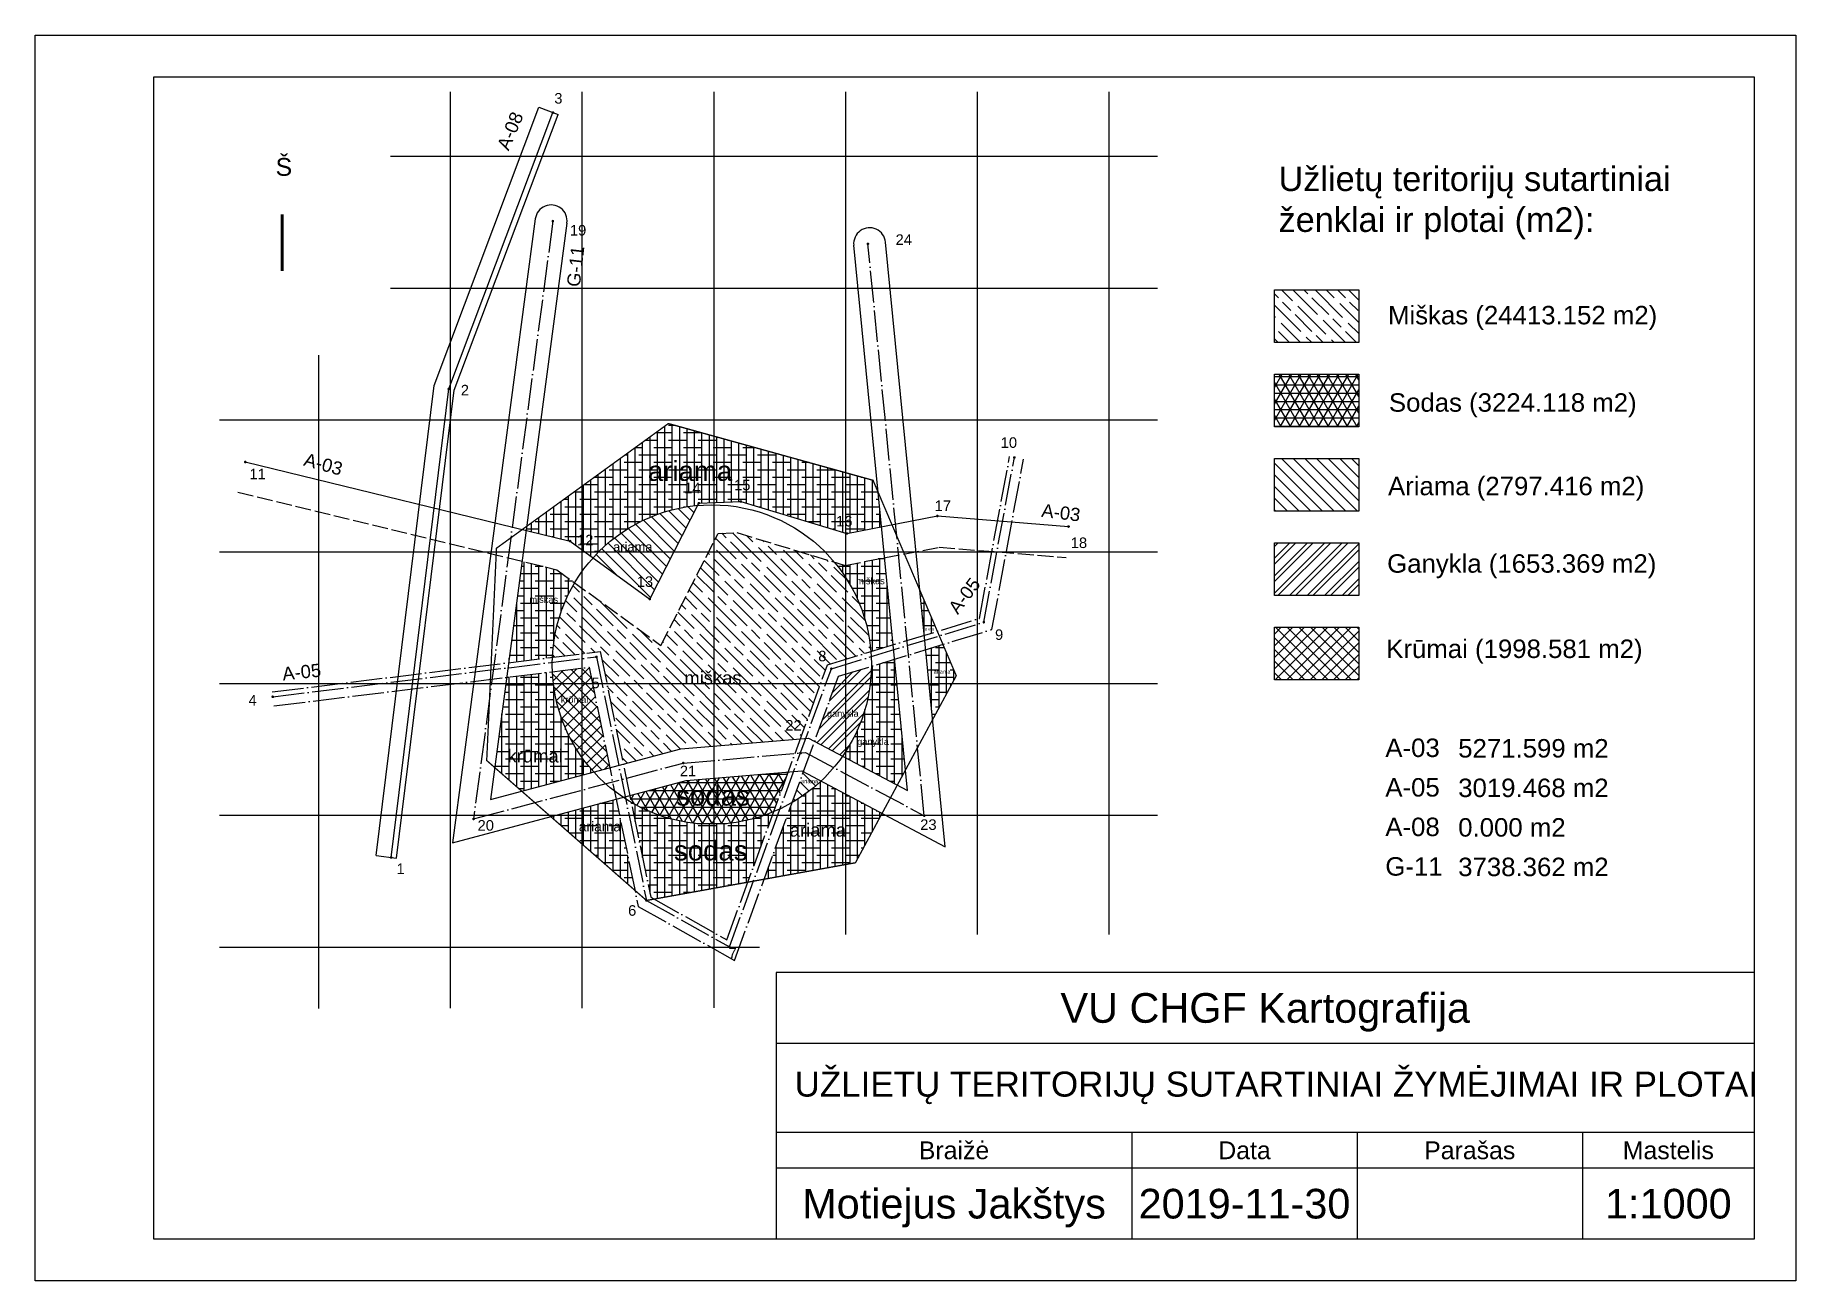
# Model space of a CAD drawing. Header units: metres. Extents: x 485785 to 487121, y 6091347 to 6092292.
import ezdxf
from ezdxf.enums import TextEntityAlignment as Align

# ---------------------------------------------------------------- set-up
doc = ezdxf.new("R2010")
doc.units = ezdxf.units.M
doc.header["$MEASUREMENT"] = 0
doc.linetypes.add('ACAD_ISO02W100', pattern=[15, 12, -3])
doc.linetypes.add('ACAD_ISO04W100', pattern=[30, 24, -3, 0, -3])
for name, color, linetype in [('apskritimas', 1, 'ACAD_ISO04W100'), ('coords', 252, 'Continuous'), ('daugiakampis', 6, 'ACAD_ISO04W100'), ('keliai-a03', 6, 'Continuous'), ('keliai-a05', 1, 'Continuous'), ('keliai-a08', 1, 'ACAD_ISO04W100'), ('keliai-g11', 5, 'Continuous'), ('keliai-numeriai', 7, 'Continuous'), ('neuzlieta', 5, 'Continuous'), ('neuzlieta-uzrasai', 7, 'Continuous'), ('siaurine', 5, 'Continuous'), ('tinklelis', 7, 'Continuous'), ('uzlieta-ariama', 7, 'Continuous'), ('uzlieta-ganykla', 4, 'Continuous'), ('uzlieta-krumai', 2, 'Continuous'), ('uzlieta-miskas', 6, 'Continuous'), ('uzlieta-sodas', 3, 'Continuous'), ('vaiksciojimas-nr', 7, 'Continuous'), ('vaiksciojimas-nr-donut', 7, 'Continuous'), ('zenklai', 7, 'Continuous')]:
    doc.layers.add(name, color=color, linetype=linetype)
doc.styles.get("Standard").update_dxf_attribs({"font": 'Arial.ttf'})
doc.linetypes.add('FENCELINE1', pattern='A,0.25,-0.1,[133,ltypeshp.shx,S=0.1,R=0,X=-0.1,Y=0],-0.1,1', length=1.45)
doc.linetypes.add('FENCELINE2', pattern='A,0.25,-0.1,[132,ltypeshp.shx,S=0.1,R=0,X=-0.1,Y=0],-0.1,1', length=1.45)
pattern_1 = [(135, (0, 0), (-4.419417382415922, -4.419417382415921), [])]

msp = doc.modelspace()

# ---------------------------------------------------------------- hatches: boundary and pattern name
at = {"layer": 'keliai-g11', "linetype": 'Continuous'}
h = msp.add_hatch(dxfattribs=at)
h.set_pattern_fill('ANSI31', color=256)
h.set_pattern_definition([(45, (0, 0), (-0.08838834764831843, 0.08838834764831845), [])])
h.paths.add_polyline_path([(486390.5935280116, 6091917.055426774), (486407.0737462924, 6091917.055426774), (486407.0737462924, 6091929.170024317), (486390.5935280116, 6091929.170024317)], flags=9)
h.paths.add_polyline_path([(486239.3157735707, 6091871.147161466), (486255.7959918515, 6091871.147161466), (486255.7959918515, 6091883.261759009), (486239.3157735707, 6091883.261759009)], flags=9)
h.paths.add_polyline_path([(486193.9886005777, 6091902.81863897), (486210.4142485994, 6091902.81863897), (486210.4142485994, 6091914.769525736), (486193.9886005777, 6091914.769525736)], flags=9)
at = {"layer": 'neuzlieta', "linetype": 'Continuous'}
h = msp.add_hatch(dxfattribs=at)
h.set_pattern_fill('ANSI38', color=256, scale=45, angle=45)
h.set_pattern_definition([(90, (486470.8015997587, 6091810.098224899), (-5.625, 8.881784197001252e-16), []), (180, (486470.8015997587, 6091810.098224899), (-11.25, -5.624999999999997), [14.0625, -8.4375])])
h.paths.add_polyline_path([(486465.9061777724, 6091772.54454284), (486483.8869590126, 6091805.872356328), (486473.7537691154, 6091829.650970399), (486460.6727839961, 6091825.661071771)])
h.paths.add_polyline_path([(486459.594562333, 6091836.604523499), (486469.5026635092, 6091839.626644458), (486456.2275531639, 6091870.778110961)])
h.paths.add_polyline_path([(486133.5265926718, 6091736.226812213), (486154.0987968092, 6091718.214309382), (486208.7784006796, 6091732.782683174, -0.1753455327662239), (486177.2770414116, 6091808.970709547), (486142.6147896004, 6091804.702312424)])
h.paths.add_polyline_path([(486144.0805531115, 6091815.746185087), (486177.2764407448, 6091819.834010426, -0.1238124940079258), (486194.2413792436, 6091876.444466945), (486180.6808522076, 6091886.297887569), (486154.2966866781, 6091892.720183525)])
h.paths.add_polyline_path([(486287.5414326721, 6091935.087785034), (486288.1717816161, 6091936.320241926, -1.741470229324602), (486288.8990299001, 6091936.786114053), (486319.760504016, 6091938.065941921, -1.182909837489964), (486320.7387742105, 6091937.942275259), (486400.2727950547, 6091913.953468341, -0.7833352517061355), (486401.2424336851, 6091913.903841246), (486427.0815400512, 6091918.89108169), (486424.4823543297, 6091945.271615905), (486420.689059297, 6091954.172988479), (486265.3397102393, 6091997.226812611), (486157.8228198538, 6091919.288020348), (486157.4054582261, 6091916.1433871), (486190.2554655521, 6091908.147209659, -1.216581072261189), (486191.1457728051, 6091907.735040677), (486208.170962524, 6091895.364108849, -0.1897331756183755)])
h.paths.add_polyline_path([(486419.0721410407, 6091824.244571119), (486435.9010009442, 6091829.377628335), (486429.395044704, 6091895.410078335), (486399.5146406284, 6091889.64282162), (486391.2556309251, 6091892.133878742, -0.1550245533796278)])
h.paths.add_polyline_path([(486397.5307591791, 6091744.872562379), (486439.082674635, 6091722.82653016), (486445.2693109218, 6091734.293610347), (486436.9792226073, 6091818.434176607), (486419.4648608902, 6091813.092030954, -0.1512441863073594)])
h.paths.add_polyline_path([(486359.3660665946, 6091709.757372377), (486337.9997253494, 6091651.491304738), (486407.3441018991, 6091663.998316948), (486427.5500429781, 6091701.450518087), (486381.2020395063, 6091726.041191381, -0.0563843226371163)])
h.paths.add_polyline_path([(486237.2083851135, 6091709.788014568), (486252.0098418834, 6091637.806624592), (486254.4737045949, 6091636.426478817), (486325.7023887531, 6091649.27334639), (486345.3071045981, 6091702.735457021, -0.2359730903207766)])
h.paths.add_polyline_path([(486239.919664112, 6091643.071723545), (486225.7132413439, 6091712.159386559), (486176.1085457045, 6091698.943128635)])
at = {"layer": 'uzlieta-ariama', "linetype": 'Continuous'}
h = msp.add_hatch(dxfattribs=at)
h.set_pattern_fill('GOST_WOOD', color=6, scale=3, angle=45)
h.set_pattern_definition([(135, (-8.562982849485707, 89.04447273910046), (12.72792206135786, 12.72792206135786), [30, -6]), (135, (-0.07770147524713522, 89.04447273910046), (12.72792206135786, 12.72792206135786), [18, -4.5, 9, -4.5]), (135, (10.52890024255107, 86.92315239554081), (12.72792206135786, 12.72792206135786), [30, -6])])
h.paths.add_polyline_path([(486789.4350911666, 6092058.700618459), (486789.4350911666, 6092098.700618459), (486725.4350911666, 6092098.700618459), (486725.4350911666, 6092058.700618459)])
h = msp.add_hatch(dxfattribs=at)
h.set_pattern_fill('ANSI31', scale=50, angle=90)
h.set_pattern_definition([(135, (-8.562982849485707, 89.04447273910046), (-4.419417382415922, -4.419417382415921), [])])
h.paths.add_polyline_path([(486725.4350911666, 6091930.700618459), (486725.4350911666, 6091970.700618459), (486789.4350911666, 6091970.700618459), (486789.4350911666, 6091930.700618459)])
h = msp.add_hatch(dxfattribs=at)
h.set_pattern_fill('ANSI31', scale=50, angle=90)
h.set_pattern_definition(pattern_1)
h.paths.add_polyline_path([(486208.1709625241, 6091895.364108849), (486251.2242490249, 6091864.080506079), (486287.5414326722, 6091935.087785035, 0.1897331756159367)])
h = msp.add_hatch(dxfattribs=at)
h.set_pattern_fill('GOST_WOOD', color=6, scale=3, angle=45)
h.set_pattern_definition([(135, (486762.1724432928, 6091983.774871712), (12.72792206135786, 12.72792206135786), [30, -6]), (135, (486770.657724667, 6091983.774871712), (12.72792206135786, 12.72792206135786), [18, -4.5, 9, -4.5]), (135, (486781.2643263848, 6091981.653551368), (12.72792206135786, 12.72792206135786), [30, -6])])
h.paths.add_polyline_path([(486365.6073942565, 6091758.094399233), (486386.1866151039, 6091814.213987516), (486419.0721410407, 6091824.244571119, 0.1550245533891578), (486391.2556309255, 6091892.133878742), (486317.2719052117, 6091914.448622702), (486303.0726987328, 6091913.859780442), (486259.6340038935, 6091828.928538199), (486194.2413792434, 6091876.444466945, 0.1238124940096829), (486177.2764407451, 6091819.834010426), (486213.6584897665, 6091824.314187717), (486231.2489436555, 6091738.769545664), (486274.7540696301, 6091750.360685544)])
h = msp.add_hatch(dxfattribs=at)
h.set_pattern_fill('ANSI31', scale=50, angle=90)
h.set_pattern_definition(pattern_1)
h.paths.add_polyline_path([(486359.3660665943, 6091709.757372376, 0.05638432260812105), (486381.2020395064, 6091726.041191381), (486367.9212950465, 6091733.087502412)])
at = {"layer": 'uzlieta-ganykla', "linetype": 'Continuous'}
h = msp.add_hatch(dxfattribs=at)
h.set_pattern_fill('ANSI32', color=256, scale=25)
h.set_pattern_definition([(45, (-8.562982849485707, 89.04447273910046), (-6.629126073623882, 6.629126073623884), []), (45, (-4.143565474485706, 89.04447273910046), (-6.629126073623882, 6.629126073623884), [])])
h.paths.add_polyline_path([(486725.4350911666, 6091866.700618459), (486725.4350911666, 6091906.700618459), (486789.4350911666, 6091906.700618459), (486789.4350911666, 6091866.700618459)])
h = msp.add_hatch(dxfattribs=at)
h.set_pattern_fill('ANSI32', color=256, scale=25)
h.set_pattern_definition([(45, (0, 0), (-6.629126073623882, 6.629126073623884), []), (45, (4.419417375, 0), (-6.629126073623882, 6.629126073623884), [])])
h.paths.add_polyline_path([(486376.3615883423, 6091756.10420398), (486397.5307591793, 6091744.872562379, 0.1512441863074291), (486419.4648608905, 6091813.092030954), (486394.4627045412, 6091805.465994502)])
at = {"layer": 'uzlieta-krumai', "linetype": 'Continuous'}
h = msp.add_hatch(dxfattribs=at)
h.set_pattern_fill('ANSI37', color=2, scale=50)
h.set_pattern_definition([(45, (-8.562982849485707, 89.04447273910046), (-4.419417382415921, 4.419417382415922), []), (135, (-8.562982849485707, 89.04447273910046), (-4.419417382415922, -4.419417382415921), [])])
h.paths.add_polyline_path([(486725.4350911666, 6091802.700618459), (486725.4350911666, 6091842.700618459), (486789.4350911666, 6091842.700618459), (486789.4350911666, 6091802.700618459)])
h = msp.add_hatch(dxfattribs=at)
h.set_pattern_fill('ANSI37', color=2, scale=50)
h.set_pattern_definition([(45, (0, 0), (-4.419417382415921, 4.419417382415922), []), (135, (0, 0), (-4.419417382415922, -4.419417382415921), [])])
h.paths.add_polyline_path([(486208.7784006799, 6091732.782683174), (486220.81315801, 6091735.989122703), (486205.1014709072, 6091812.397079983), (486177.2770414118, 6091808.970709547, 0.1753455327656699)])
at = {"layer": 'uzlieta-sodas', "linetype": 'Continuous'}
h = msp.add_hatch(dxfattribs=at)
h.set_pattern_fill('NET3', color=256, scale=50)
h.set_pattern_definition([(0, (-8.562982849485707, 89.04447273910046), (0, 6.25), []), (59.99999999999999, (-8.562982849485707, 89.04447273910046), (-5.412658773652741, 3.125000000000001), []), (120, (-8.562982849485707, 89.04447273910046), (-5.412658773652742, -3.124999999999999), [])])
h.paths.add_polyline_path([(486725.4350911666, 6091994.700618459), (486725.4350911666, 6092034.700618459), (486789.4350911666, 6092034.700618459), (486789.4350911666, 6091994.700618459)])
h = msp.add_hatch(dxfattribs=at)
h.set_pattern_fill('NET3', color=256, scale=50)
h.set_pattern_definition([(0, (0, 0), (0, 6.25), []), (59.99999999999999, (0, 0), (-5.412658773652741, 3.125000000000001), []), (120, (0, 0), (-5.412658773652742, -3.124999999999999), [])])
h.paths.add_polyline_path([(486345.307104598, 6091702.73545702), (486356.3806919253, 6091732.933158198), (486278.9427161356, 6091726.341400155), (486236.1490269895, 6091714.93980952), (486237.2083851136, 6091709.788014568, 0.2359730903195989)])

# ---------------------------------------------------------------- linework, layer by layer
at = {"layer": 'apskritimas', "linetype": 'FENCELINE1'}
msp.add_circle((486298.313472975, 6091814.409052496), 121.1585462919238, dxfattribs=at)
at = {"layer": 'coords', "linetype": 'Continuous'}
for p, q in [((486100, 6091553.593096334), (486100, 6092248.961980629)), ((486200, 6091553.798352653), (486200, 6092248.961980629)), ((486300, 6091554.003608973), (486300, 6092248.961980629)), ((486400, 6091609.682735634), (486400, 6092248.961980629)), ((486500, 6091609.682735634), (486500, 6092248.961980629)), ((486600, 6091609.682735634), (486600, 6092248.961980629)), ((486054.38419068, 6092199.999999999), (486636.6157190353, 6092200)), ((486054.38419068, 6092100), (486636.6157190353, 6092100)), ((486054.38419068, 6092100), (486636.6157190353, 6092100)), ((486000, 6091553.387840014), (485999.9999999999, 6092049.169336243)), ((485924.6539033977, 6092000), (486636.6157190353, 6092000)), ((485924.6539033977, 6091900), (486636.6157190353, 6091900)), ((485924.6539033977, 6091800), (486636.6157190353, 6091800)), ((485924.6539033977, 6091700), (486636.6157190353, 6091700)), ((485924.6539033977, 6091600), (486334.517775615, 6091600))]:
    msp.add_line(p, q, dxfattribs=at)
at = {"layer": 'daugiakampis', "linetype": 'FENCELINE2', "const_width": 1}
msp.add_lwpolyline([(486248.6988205519, 6091635.384915696), (486407.3441018993, 6091663.998316948), (486483.8869590126, 6091805.872356328), (486420.6890592966, 6091954.172988479), (486265.3397102393, 6091997.226812611), (486134.8201402295, 6091902.613421015), (486127.4142475994, 6091741.578627322)], close=True, dxfattribs=at)
at = {"layer": 'keliai-a03'}
msp.add_lwpolyline([(485944.1441596914, 6091968.054340038), (486190.7412802083, 6091908.02895519), (486251.2242490249, 6091864.080506079), (486288.3994592875, 6091936.765396819), (486320.2600746276, 6091938.086659156), (486400.7514946377, 6091913.809084444), (486469.5536565389, 6091927.088681641), (486569.1327471165, 6091919.080331474)], dxfattribs=at)
at = {"layer": 'keliai-a03', "linetype": 'ACAD_ISO02W100'}
msp.add_lwpolyline([(485938.5876367725, 6091945.226955335), (486180.6808522074, 6091886.297887569), (486259.6340038935, 6091828.928538199), (486303.0726987328, 6091913.859780442), (486317.2719052117, 6091914.448622702), (486399.5146406284, 6091889.64282162), (486470.8620528057, 6091903.413680973), (486567.249399323, 6091895.662017264)], dxfattribs=at)
at = {"layer": 'keliai-a05', "linetype": 'ACAD_ISO04W100'}
for points in [[(485964.5443716776, 6091793.637646823), (486213.6584897665, 6091824.314187717), (486252.0098418836, 6091637.806624592), (486309.6563103739, 6091605.515649299), (486386.1866151039, 6091814.213987516), (486501.5342576914, 6091849.396765939), (486524.3139849063, 6091972.158840097)], [(485965.0003638817, 6091789.934683825), (486210.6974561419, 6091820.190443538), (486248.6988205519, 6091635.384915696), (486311.6520686261, 6091600.121319653), (486389.0504371319, 6091811.186870025), (486504.7893114826, 6091846.488980062), (486527.9822981572, 6091971.478147988)], [(485965.8621324282, 6091782.93654436), (486205.1014709072, 6091812.397079983), (486242.4414020833, 6091630.808187112), (486315.4238034748, 6091589.926707608), (486394.4627045412, 6091805.465994502), (486510.9409582596, 6091840.993626447), (486534.9149539107, 6091970.191724571)]]:
    msp.add_lwpolyline(points, dxfattribs=at)
at = {"layer": 'keliai-a08', "linetype": 'Continuous'}
for p, q in [((486167.031355924, 6092237.216128843), (486181.5756829549, 6092231.731743077)), ((486043.6179134315, 6091669.387377366), (486059.0458708741, 6091667.49157539))]:
    msp.add_line(p, q, dxfattribs=at)
for points in [[(486043.6179134315, 6091669.387377366), (486087.4644246306, 6092026.20845744), (486167.031355924, 6092237.216128843)], [(486054.9566284223, 6091667.994065363), (486098.6363182757, 6092023.45756027), (486177.7206503144, 6092233.185401682)], [(486059.0458708741, 6091667.49157539), (486102.6653975658, 6092022.465465003), (486181.5756829549, 6092231.731743077)]]:
    msp.add_lwpolyline(points, dxfattribs=at)
at = {"layer": 'keliai-g11', "linetype": 'Continuous'}
for points in [[(486164.2837025244, 6092152.571840806), (486101.4367567161, 6091679.048205178), (486278.9427161356, 6091726.341400155), (486366.5764159299, 6091733.801049502), (486475.4128573146, 6091676.056137701), (486430.2068931935, 6092134.875787766)], [(486188.3605700703, 6092149.376313749), (486130.294177169, 6091711.872006726), (486274.7540696301, 6091750.360685544), (486371.6422818787, 6091758.60810738), (486446.8026867155, 6091718.730554484), (486406.0359296761, 6092132.494303648)]]:
    msp.add_lwpolyline(points, dxfattribs=at)
at = {"layer": 'keliai-g11', "color": 1, "linetype": 'ACAD_ISO04W100'}
msp.add_lwpolyline([(486177.6227312507, 6092150.801459874), (486117.4242999312, 6091697.233196681), (486276.6221287102, 6091739.648527304), (486369.3829991072, 6091747.54461714), (486459.5622950783, 6091699.698551741), (486416.8157335641, 6092133.556401637)], dxfattribs=at)
at = {"layer": 'keliai-g11', "linetype": 'Continuous'}
for centre, radius, start, end in [((486176.3221362978, 6092150.974077278), 12.14400000004246, 352.4380647405045, 172.4397812908925), ((486418.1214114344, 6092133.685045707), 12.1440000000252, 5.625032490706314, 185.6270002052972)]:
    msp.add_arc(centre, radius, start, end, dxfattribs=at)
at = {"layer": 'keliai-numeriai', "linetype": 'Continuous'}
msp.add_line((485965.824207915, 6091783.244516878), (485965.824207915, 6091783.244516878), dxfattribs=at)
at = {"layer": 'siaurine'}
msp.add_lwpolyline([(485972.045890391, 6092155.188604674, 0, 0, 0), (485972.045890391, 6092155.221044368, 13.51790603066183, 0, 0), (485972.045890391, 6092173.999097208, 0, 0, 0)], format="xyseb", dxfattribs=at)
at = {"layer": 'siaurine', "const_width": 2.252984338443639}
msp.add_lwpolyline([(485972.045890391, 6092112.982697819), (485972.045890391, 6092156.064084046)], dxfattribs=at)
at = {"layer": 'tinklelis'}
for p, q in [((485784.6764178329, 6091346.846327611), (485784.6764178329, 6092291.846327611)), ((485784.6764178329, 6092291.846327611), (487121.1764178329, 6092291.846327611)), ((487121.1764178329, 6092291.846327611), (487121.1764178329, 6091346.846327611)), ((485874.6764178329, 6091378.346327611), (485874.6764178329, 6092260.346327611)), ((485874.6764178329, 6092260.346327611), (487089.6764178329, 6092260.346327611)), ((487089.6764178329, 6092260.346327611), (487089.6764178329, 6091378.346327611)), ((486347.1764178329, 6091580.846327611), (486347.1764178329, 6091378.346327611)), ((487089.6764178329, 6091580.846327611), (486347.1764178329, 6091580.846327611)), ((487089.6764178329, 6091526.846327611), (486347.1764178329, 6091526.846327611)), ((487089.6764178329, 6091459.346327611), (486347.1764178329, 6091459.346327611)), ((486617.1764178329, 6091459.346327611), (486617.1764178329, 6091378.346327611)), ((486788.1764178329, 6091459.346327611), (486788.1764178329, 6091378.346327611)), ((486959.1764178329, 6091459.346327611), (486959.1764178329, 6091378.346327611)), ((487089.6764178329, 6091432.346327611), (486347.1764178329, 6091432.346327611)), ((487089.6764178329, 6091378.346327611), (485874.6764178329, 6091378.346327611)), ((486617.1764178329, 6091378.346327611), (486617.1764178329, 6091378.346327611)), ((487121.1764178329, 6091346.846327611), (485784.6764178329, 6091346.846327611))]:
    msp.add_line(p, q, dxfattribs=at)
at = {"layer": 'vaiksciojimas-nr-donut', "linetype": 'Continuous', "const_width": 1}
for points in [[(486177.2206503144, 6092233.185401682, 1), (486178.2206503144, 6092233.185401682, 1)], [(486177.1227312507, 6092150.801459874, 1), (486178.1227312507, 6092150.801459874, 1)], [(486416.3157335641, 6092133.556401637, 1), (486417.3157335641, 6092133.556401637, 1)], [(486098.1363182757, 6092023.45756027, 1), (486099.1363182757, 6092023.45756027, 1)], [(485943.6441596914, 6091968.054340038, 1), (485944.6441596914, 6091968.054340038, 1)], [(486527.4822981572, 6091971.478147988, 1), (486528.4822981572, 6091971.478147988, 1)], [(486287.8994592875, 6091936.765396819, 1), (486288.8994592875, 6091936.765396819, 1)], [(486319.7600746276, 6091938.086659156, 1), (486320.7600746276, 6091938.086659156, 1)], [(486469.0536565389, 6091927.088681641, 1), (486470.0536565389, 6091927.088681641, 1)], [(486400.2514946377, 6091913.809084444, 1), (486401.2514946377, 6091913.809084444, 1)], [(486568.6327471165, 6091919.080331474, 1), (486569.6327471165, 6091919.080331474, 1)], [(486190.2412802083, 6091908.02895519, 1), (486191.2412802083, 6091908.02895519, 1)], [(486250.7242490249, 6091864.080506079, 1), (486251.7242490249, 6091864.080506079, 1)], [(486504.2893114826, 6091846.488980062, 1), (486505.2893114826, 6091846.488980062, 1)], [(486210.1974561419, 6091820.190443538, 1), (486211.1974561419, 6091820.190443538, 1)], [(486388.5504371319, 6091811.186870025, 1), (486389.5504371319, 6091811.186870025, 1)], [(485964.5003638817, 6091789.934683825, 1), (485965.5003638817, 6091789.934683825, 1)], [(486276.1221287102, 6091739.648527304, 1), (486277.1221287102, 6091739.648527304, 1)], [(486365.0943710972, 6091747.222117501, 1), (486366.0943710972, 6091747.222117501, 1)], [(486459.0622950783, 6091699.698551741, 1), (486460.0622950783, 6091699.698551741, 1)], [(486116.9242999312, 6091697.233196681, 1), (486117.9242999312, 6091697.233196681, 1)], [(486054.4566284232, 6091667.994065363, 1), (486055.4566284232, 6091667.994065363, 1)], [(486248.1988205519, 6091635.384915696, 1), (486249.1988205519, 6091635.384915696, 1)], [(486311.1520686261, 6091600.121319653, 1), (486312.1520686261, 6091600.121319653, 1)]]:
    msp.add_lwpolyline(points, format="xyb", close=True, dxfattribs=at)
at = {"layer": 'zenklai', "linetype": 'Continuous'}
for p, q in [((486725.4350911666, 6092098.700618459), (486789.4350911666, 6092098.700618459)), ((486725.4350911666, 6092058.700618459), (486725.4350911666, 6092098.700618459)), ((486789.4350911666, 6092098.700618459), (486789.4350911666, 6092058.700618459)), ((486789.4350911666, 6092058.700618459), (486725.4350911666, 6092058.700618459)), ((486725.4350911666, 6092034.700618459), (486789.4350911666, 6092034.700618459)), ((486725.4350911666, 6091994.700618459), (486725.4350911666, 6092034.700618459)), ((486789.4350911666, 6092034.700618459), (486789.4350911666, 6091994.700618459)), ((486789.4350911666, 6091994.700618459), (486725.4350911666, 6091994.700618459)), ((486725.4350911666, 6091970.700618459), (486789.4350911666, 6091970.700618459)), ((486725.4350911666, 6091930.700618459), (486725.4350911666, 6091970.700618459)), ((486789.4350911666, 6091970.700618459), (486789.4350911666, 6091930.700618459)), ((486789.4350911666, 6091930.700618459), (486725.4350911666, 6091930.700618459)), ((486725.4350911666, 6091906.700618459), (486789.4350911666, 6091906.700618459)), ((486725.4350911666, 6091866.700618459), (486725.4350911666, 6091906.700618459)), ((486789.4350911666, 6091906.700618459), (486789.4350911666, 6091866.700618459)), ((486789.4350911666, 6091866.700618459), (486725.4350911666, 6091866.700618459)), ((486725.4350911666, 6091842.700618459), (486789.4350911666, 6091842.700618459)), ((486725.4350911666, 6091802.700618459), (486725.4350911666, 6091842.700618459)), ((486789.4350911666, 6091842.700618459), (486789.4350911666, 6091802.700618459)), ((486789.4350911666, 6091802.700618459), (486725.4350911666, 6091802.700618459))]:
    msp.add_line(p, q, dxfattribs=at)

# ---------------------------------------------------------------- texts
at = {"layer": 'keliai-numeriai', "attachment_point": 1}
for s, insert, char_height, rotation in [('A-08', (486134.8676494621, 6092207.621311357), 9.999999999999998, 67.07870530801755), ('G-11', (486188.132314655, 6092101.638386224), 10, 83.46381004572592), ('A-03', (485990.5041612526, 6091975.167241929), 10, 344.52172728429497), ('A-03', (486549.3709901171, 6091936.454579128), 10, 352.84503027826673), ('A-05', (486477.0770239104, 6091857.874502384), 10, 52.778982416912335), ('A-05', (485971.7552326443, 6091812.198566103), 10, 5.939552481296962)]:
    msp.add_mtext_dynamic_manual_height_columns(s, width=43.16516600450268, gutter_width=93.05113570124377, heights=[0], dxfattribs=dict(at, insert=insert, char_height=char_height, rotation=rotation))
at = {"layer": 'neuzlieta-uzrasai', "linetype": 'Continuous', "attachment_point": 1}
for s, width, insert, char_height in [('ariama', 79.35288655705517, (486249.7523695258, 6091968.728378134), 15), ('mi{\\fArial|b0|i0|c186|p34;škas}', 26.51822589634685, (486407.8888260564, 6091880.30074461), 5), ('mi{\\fArial|b0|i0|c186|p34;škas}', 26.51822589634685, (486159.8602345353, 6091866.197713721), 5), ('pieva', 6.259976163331885, (486460.29651534, 6091842.320400059), 2), ('ariama', 79.35288655705517, (486466.6755301086, 6091810.48684133), 3), ('{\\fArial|b0|i0|c186|p34;ganykla}', 48.04052160208812, (486408.6321843136, 6091758.430514525), 5), ('kr{\\fArial|b0|i0|c186|p34;ūmai}', 27.46530659240671, (486143.2098540319, 6091750.066825005), 10), ('ariama', 79.35288655705517, (486197.3705360293, 6091695.279179836), 7.5), ('ariama', 79.35288655705517, (486357.4749301532, 6091693.809885011), 10), ('sodas', 46.42131898639491, (486269.5641166754, 6091680.723869724), 15)]:
    msp.add_mtext_dynamic_manual_height_columns(s, width=width, gutter_width=93.05113570124377, heights=[0], dxfattribs=dict(at, insert=insert, char_height=char_height))
at = {"layer": 'siaurine', "insert": (485967.1448985874, 6092198.702785078), "char_height": 13.51790603066183, "attachment_point": 1}
msp.add_mtext_dynamic_manual_height_columns('{\\fArial|b0|i0|c186|p34;Š}', width=4.16058861365309, gutter_width=15, heights=[2.664134237645918], dxfattribs=at)
at = {"layer": 'tinklelis'}
for s, height, p in [('VU CHGF Kartografija', 22.5, (486718.4264178329, 6091553.846327611)), ('Braižė', 13.5, (486482.1764178329, 6091445.846327611)), ('Data', 13.5, (486702.6764178329, 6091445.846327611)), ('Parašas', 13.5, (486873.6764178329, 6091445.846327611)), ('Mastelis', 13.5, (487024.4264178329, 6091445.846327611)), ('Motiejus Jakštys', 22.5, (486482.1764178329, 6091405.346327611)), ('2019-11-30', 22.5, (486702.6764178329, 6091405.346327611)), ('1:1000', 22.5, (487024.4264178329, 6091405.346327611))]:
    msp.add_text(s, height=height, dxfattribs=at).set_placement(p, align=Align.MIDDLE_CENTER)
at = {"layer": 'uzlieta-ariama', "linetype": 'Continuous', "attachment_point": 1}
for insert, char_height in [((486223.3716639392, 6091907.172397696), 7), ((486366.1077087549, 6091727.374448671), 3)]:
    msp.add_mtext_dynamic_manual_height_columns('ariama', width=79.35288655705517, gutter_width=93.05113570124377, heights=[0], dxfattribs=dict(at, insert=insert, char_height=char_height))
at = {"layer": 'uzlieta-ganykla', "linetype": 'Continuous', "insert": (486385.6952827722, 6091779.76020464), "char_height": 5, "attachment_point": 1}
msp.add_mtext_dynamic_manual_height_columns('{\\fArial|b0|i0|c186|p34;ganykla}', width=48.04052160208812, gutter_width=93.05113570124377, heights=[0], dxfattribs=at)
at = {"layer": 'uzlieta-krumai', "linetype": 'Continuous', "insert": (486183.6907038735, 6091790.339449578), "char_height": 5, "attachment_point": 1}
msp.add_mtext_dynamic_manual_height_columns('kr{\\fArial|b0|i0|c186|p34;ūmai}', width=27.46530659240671, gutter_width=93.05113570124377, heights=[0], dxfattribs=at)
at = {"layer": 'uzlieta-miskas', "linetype": 'Continuous', "insert": (486277.4515752075, 6091809.282451501), "char_height": 10, "attachment_point": 1}
msp.add_mtext_dynamic_manual_height_columns('mi{\\fArial|b0|i0|c186|p34;škas}', width=26.51822589634685, gutter_width=93.05113570124377, heights=[0], dxfattribs=at)
at = {"layer": 'uzlieta-sodas', "linetype": 'Continuous', "insert": (486271.2320540026, 6091722.372945214), "char_height": 15, "attachment_point": 1}
msp.add_mtext_dynamic_manual_height_columns('sodas', width=46.42131898639491, gutter_width=93.05113570124377, heights=[0], dxfattribs=at)
at = {"layer": 'vaiksciojimas-nr'}
for s, p in [('3', (486178.7360143382, 6092239.984721845)), ('19', (486190.5668956852, 6092139.861620876)), ('24', (486437.8076979835, 6092132.770889974)), ('2', (486107.7483473681, 6092018.592751407)), ('10', (486517.6087161694, 6091978.78747005)), ('11', (485947.3127188608, 6091954.927061259)), ('15', (486315.1896771537, 6091946.608610384)), ('14', (486277.4110081699, 6091944.276808767)), ('17', (486467.470640691, 6091930.869466855)), ('16', (486392.6126276022, 6091919.183666882)), ('12', (486195.9804150388, 6091904.810453431)), ('18', (486570.7786935363, 6091902.770742631)), ('13', (486241.3348731613, 6091873.275401575)), ('9', (486513.2953765905, 6091833.049847261)), ('8', (486379.0876801172, 6091816.844154535)), ('5', (486206.9631156847, 6091796.435987706)), ('4', (485946.5867730659, 6091783.277387179)), ('22', (486354.0896184016, 6091764.236405291)), ('21', (486274.0300700329, 6091729.607952283)), ('20', (486120.4843302937, 6091688.347478474)), ('23', (486456.5093190642, 6091688.944393185)), ('1', (486058.9151947089, 6091655.45097605)), ('6', (486234.7524952581, 6091623.791950944)), ('7', (486310.9536803011, 6091591.379389233))]:
    msp.add_text(s, height=8, dxfattribs=at).set_placement(p)
at = {"layer": 'zenklai', "linetype": 'Continuous', "attachment_point": 1}
for s, width, gutter_width, insert, char_height in [('U{\\fArial|b0|i0|c186|p34;žlietų teritorijų sutartiniai ženklai ir plotai (m}2):', 358.867802321387, 93.05113570124377, (486728.5382636698, 6092192.248337572), 18.61022714024875), ('Mi{\\fArial|b0|i0|c186|p34;škas (24413.152 m}2)', 262.3869019813137, 93.05113570124377, (486811.6358880568, 6092086.490910678), 14), ('Sodas{\\fArial|b0|i0|c186|p34; (3224.118} {\\fArial|b0|i0|c186|p34;m}2)', 262.3869019813137, 93.05113570124377, (486812.2897725193, 6092020.197717994), 14), ('Ariama {\\fArial|b0|i0|c186|p34;(2797.416} {\\fArial|b0|i0|c186|p34;m}2)', 262.3869019813137, 93.05113570124377, (486811.6292787489, 6091956.814975346), 14), ('Ganykla {\\fArial|b0|i0|c186|p34;(1653.369} {\\fArial|b0|i0|c186|p34;m}2)', 262.3869019813137, 93.05113570124377, (486810.9687849786, 6091898.05389416), 14), ('Kr{\\fArial|b0|i0|c186|p34;ūmai (1998.581} {\\fArial|b0|i0|c186|p34;m}2)', 262.3869019813137, 93.05113570124377, (486810.308287341, 6091833.35067681), 14), ('5271.599 m2', 133.9256920455955, 93.05113570124377, (486864.9116465388, 6091757.836281276), 14), ('3019.468 m2', 133.9256920455955, 93.05113570124377, (486864.9116465388, 6091727.836281276), 14), ('0.000 m2', 133.9256920455955, 93.05113570124377, (486864.9116465388, 6091697.836281276), 14), ('3738.362 m2', 133.9256920455955, 93.05113570124377, (486864.9116465388, 6091667.836281276), 14), ('\\pxt28;UŽLIETŲ TERITORIJŲ SUTARTINIAI ŽYMĖJIMAI IR PLOTAI', 723.7826958828955, 50, (486361.1494856968, 6091505.56051645), 19)]:
    msp.add_mtext_dynamic_manual_height_columns(s, width=width, gutter_width=gutter_width, heights=[0], dxfattribs=dict(at, insert=insert, char_height=char_height))
at = {"layer": 'zenklai', "color": 6, "linetype": 'Continuous', "char_height": 14, "attachment_point": 1}
for s, insert in [('A-03', (486809.5917246738, 6091758.215789804)), ('A-05', (486809.5917246738, 6091728.215789804)), ('A-08', (486809.5917246738, 6091698.215789804)), ('G-11', (486809.5917246738, 6091668.215789804))]:
    msp.add_mtext_dynamic_manual_height_columns(s, width=82.954636711278, gutter_width=93.05113570124377, heights=[0], dxfattribs=dict(at, insert=insert))

doc.saveas('drawing.dxf')
